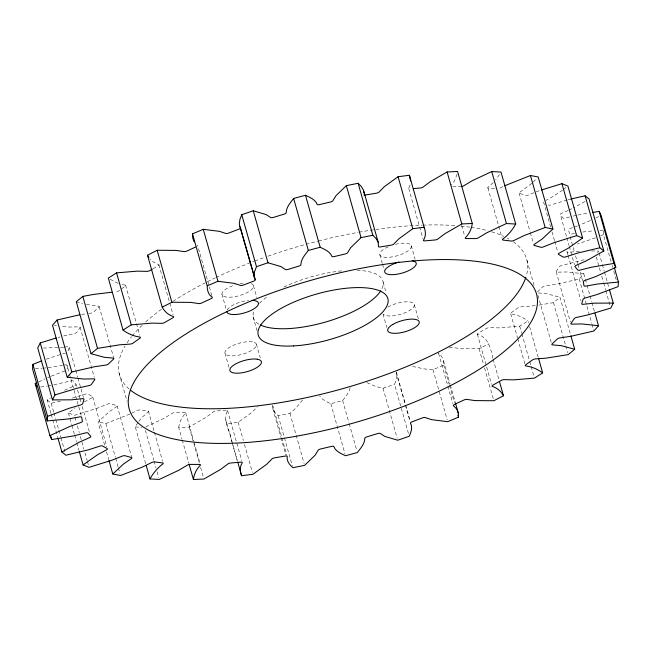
<?xml version="1.0" encoding="UTF-8"?>
<svg xmlns="http://www.w3.org/2000/svg" width="651" height="651" viewBox="0 0 651 651"><rect width="100%" height="100%" fill="white"/><g stroke="black" fill="none" stroke-linecap="round" stroke-linejoin="round"><path stroke-width="0.49" stroke-dasharray="3.25 2.44" d="M231.919 441.883C231.056 431.89 221.69 420.904 227.411 411.001A2.58 0.903 -15.8 0 0 225.97 410.146L216.026 411.017A2.58 0.903 -15.8 0 0 212.731 412.295L206.196 417.234L189.189 427.056L178.716 427.528L181.979 439.083M611.045 261.588L603.42 234.629L603.672 230.999M178.716 427.528C179.334 422.296 181.653 417.275 185.389 413.523A2.58 0.903 -15.8 0 0 184.567 412.441L175.558 412.425A2.58 0.903 -15.8 0 0 172.092 413.499L164.036 418.308L145.49 427.056M457.043 174.216L454.618 180.677L451.395 184.957M350.092 387.801L349.213 390.787L346.568 395.523L342.654 400.56L330.814 403.758L325.524 401.211L321.488 398.274L319.665 396.02M64.547 347.113L67.167 346.755A2.58 0.903 -15.8 0 1 69.258 347.308L67.964 351.654A2.58 0.903 -15.8 0 1 67.525 352.215M567.851 254.598L567.037 251.709L567.55 249.968M410.179 184.982L408.877 188.017A2.58 0.903 -15.8 0 0 410.317 188.871M408.421 433.403L394.522 384.31L396.378 379.574L396.98 375.22L396.492 372.559L405.483 404.328M597.708 252.759L598.538 251.099L591.059 250.912M145.637 463.536L135.286 426.958L138.272 422.035M499.512 174.525L495.704 179.798M302.601 400.031L295.79 408.201L289.955 413.377L278.172 415.737L274.852 412.392L272.802 408.763L272.33 406.094M138.858 421.335L142.325 417.112L147.891 412.164A2.58 0.903 -15.8 0 0 147.712 410.887L139.941 409.984A2.58 0.903 -15.8 0 0 136.417 410.83L130.778 413.637M537.457 291.9L542.527 287.075A2.58 0.903 -15.8 0 1 545.863 285.83L556.54 284.243L579.203 279.01L583.784 273.762L567.281 271.963L557.834 272.142A2.58 0.903 -15.8 0 1 556.304 271.321L559.534 266.658A2.58 0.903 -15.8 0 1 562.602 265.258L586.632 259.106M104.624 445.138L98.089 422.035L108.969 411.88L116.187 406.973A2.58 0.903 -15.8 0 0 116.659 405.54L110.393 403.775A2.58 0.903 -15.8 0 0 106.943 404.369L96.714 408.421L74.352 415.346L68.379 412.946L75.191 407.778M533.218 182.109L536.953 178.26M493.271 182.565L488.405 186.853A2.58 0.903 -15.8 0 0 488.584 188.131L495.378 188.928M531.745 183.37L520.108 192.045A2.58 0.903 -15.8 0 0 519.636 193.477L525.894 195.243A2.58 0.903 -15.8 0 0 529.353 194.649L535.22 192.257M539.183 305.091L553.472 302.634L559.99 297.295L570.618 334.842M562.61 190.084L553.562 196.195L545.684 200.524M563.367 189.514L566.394 187.219M225.653 419.74L226.89 423.744L238.209 422.304L252.165 412.156L256.958 407.241A2.58 0.903 -15.8 0 1 257.584 406.663M492.864 358.237C490.919 349.034 488.38 337.356 477.891 334.533A2.58 0.903 -15.8 0 1 478.257 333.125L486.427 328.47A2.58 0.903 -15.8 0 1 489.943 327.665L498.91 327.876L519.726 326.151L527.961 320.91L528.506 322.839M50.998 413.475L47.181 399.999L50.542 397.989M584.907 201.533L573.564 207.832M153.131 268.684L158.03 265.893A2.58 0.903 -15.8 0 0 158.396 264.485L153.359 262.027L149.885 258.878M84.337 401.903L91.36 398.119A2.58 0.903 -15.8 0 0 92.466 396.589L87.926 394.026A2.58 0.903 -15.8 0 0 84.654 394.335L70.113 398.77M502.767 186.658L499.87 188.188A2.58 0.903 -15.8 0 1 498.747 188.7M449.239 348.041A2.58 0.903 -15.8 0 1 452.673 347.496L460.306 348.61L479.12 348.757L488.779 343.793M38.743 381.909L44.911 378.906M595.787 217.971L599.319 216.254M129.858 414.06L105.844 423.516L98.089 422.035M64.514 390.242L74.255 385.905A2.58 0.903 -15.8 0 0 75.955 384.326L73.294 381.047A2.58 0.903 -15.8 0 0 70.316 381.071L51.909 385.229M568.111 210.476L562.033 213.113A2.58 0.903 -15.8 0 0 560.332 214.692L566.598 236.834M569.031 210.053L571.773 208.776M47.645 377.726L50.379 376.538M51.291 376.148L65.458 370.753M590.465 220.502L578.739 225.441M412.571 366.456L424.403 368.938L433.029 369.695L443.795 365.17C443.925 360.971 442.672 356.235 438.92 353.884A2.58 0.903 -15.8 0 1 438.986 352.932M595.413 237.818L577.396 244.068M600.751 235.695L603.42 234.629M536.09 191.923L539.581 190.597M574.369 227.093L577.86 225.775M46.245 359.189L61.642 354.111M366.944 382.65L375.952 386.556L383.024 388.24L394.522 384.31M572.603 227.679L570.829 228.265A2.58 0.903 -15.8 0 0 568.592 229.844L569.837 235.646M58.045 337.487L59.9 336.966M569.584 216.938L565.971 217.947A2.58 0.903 -15.8 0 1 563.001 217.971L560.332 214.692M62.545 353.875L65.263 353.167M567.111 200.012L551.633 204.691A2.58 0.903 -15.8 0 1 548.37 204.992M568.038 199.767L570.837 199.043M573.295 216.067L576.998 215.196M63.611 335.965L73.685 333.76A2.58 0.903 -15.8 0 0 76.753 332.36L79.992 327.697A2.58 0.903 -15.8 0 0 78.454 326.875L69.014 327.054L60.462 326.436M47.181 399.999L51.169 403.229L60.746 401.122M574.581 233.424L571.871 233.994A2.58 0.903 -15.8 0 1 569.291 233.717M62.618 365.406L46.823 367.766M577.917 215.017L588.073 213.089M48.223 385.929L50.99 385.4M81.562 314.482L86.998 313.587M40.793 387.028L47.295 386.067M535.268 305.628L521.361 306.873A2.58 0.903 -15.8 0 0 517.879 307.915L511.149 312.74A2.58 0.903 -15.8 0 0 511.426 313.994C517.415 314.832 523.119 317.306 527.961 320.91M88.715 313.383L90.432 313.188A2.58 0.903 -15.8 0 0 93.768 311.943L98.83 307.117A2.58 0.903 -15.8 0 0 97.91 306.06L84.361 304.188M582.726 232.033L593.313 230.804M42.974 368.214L45.863 367.88M579.455 251.18L569.12 252.262A2.58 0.903 -15.8 0 1 567.037 251.709M63.676 347.235L43.365 348.057M599.945 230.348L603.737 230.088M35.39 368.735L42.03 368.279M452.722 186.585L460.729 186.601M538.377 292.958L546.62 293.691L559.99 297.295M135.286 426.958L141.78 427.308M54.489 325.549L56.482 325.85M122.421 284.617L124.862 285.024A2.58 0.903 -15.8 0 1 125.147 286.277L118.417 291.103A2.58 0.903 -15.8 0 1 114.926 292.144M76.297 301.722L82.587 303.805M118.108 283.405L109.799 279.084M612.135 265.437L612.681 267.366M613.771 271.215L616.489 280.841M599.083 253.027L602.077 263.614M602.354 264.575L604.258 271.312M604.535 272.281L609.165 288.645M596.316 257.039L600.67 272.444M601.76 276.293L603.396 282.07M603.664 283.03L605.576 289.768M605.845 290.737L610.207 306.133M583.784 273.762L586.787 284.349M587.056 285.309L589.782 294.936M590.05 295.904L591.686 301.673M591.962 302.642L594.412 311.3M570.113 236.606L574.467 252.01M575.557 255.859L577.738 263.557M578.015 264.518L579.097 268.375M580.187 272.224L582.645 280.882M579.203 279.01L591.726 323.287M592.003 324.247L593.639 330.024M566.866 237.794L569.047 245.492M569.324 246.46L574.499 264.745M568.128 255.558L580.928 300.803M543.561 202.022L550.648 227.044M552.007 231.862L554.457 240.528M554.733 241.488L557.728 252.075M556.206 271.833L570.374 321.887M553.472 302.634L565.459 344.989M565.727 345.95L567.631 352.687M519.148 193.144L530.044 231.65M530.313 232.61L533.307 243.205M537.946 295.342L551.291 342.507M526.952 260.319L534.04 285.35M529.588 326.688L538.312 357.489M487.884 187.895L498.503 225.441M498.78 226.402L502.043 237.949M519.726 326.151L521.63 332.889M521.907 333.849L529.532 360.8M529.8 361.769L530.89 365.618M531.167 366.578L534.162 377.165M510.693 313.774L517.504 337.836M517.781 338.797L524.861 363.828M461.705 225.515L464.7 236.101M493.141 359.197L499.13 380.371M477.37 334.215L491.529 384.277M479.12 348.757L483.473 364.161M484.564 368.01L493.556 399.779M408.747 188.53L419.374 226.076M419.643 227.036L422.914 238.591M411.269 245.72L415.086 259.196M443.526 360.906L450.061 384.009M450.337 384.969L455.513 403.262M443.795 365.17L449.239 384.424M449.515 385.384L454.414 402.717M438.619 353.485L447.611 385.254M447.88 386.214L452.787 403.539M433.029 369.695L447.188 419.749M414.345 304.725L418.43 319.161M379.85 254.777L382.3 263.443M382.568 264.404L384.204 270.181M383.17 282.314L386.165 292.901M383.032 314.034L386.84 327.518M405.752 405.288L410.114 420.692M396.101 372.348L405.093 404.108M405.361 405.077L409.992 421.441M383.024 388.24L397.191 438.294M342.654 400.56L348.92 422.702M349.196 423.663L356.821 450.622M330.814 403.758L344.973 453.82M289.955 413.377L304.123 463.431M253.532 285.944L256.803 297.491M253.117 316.703L257.202 331.147M278.172 415.737L284.161 436.911M284.438 437.871L292.332 465.79M256.445 344.241L260.254 357.716M272.688 405.182L281.68 436.951M281.948 437.911L286.855 455.244M272.802 408.763L280.703 436.675M280.972 437.635L285.879 454.968M221.95 294.293L226.304 309.697M211.835 295.587L197.668 245.533A2.58 0.903 -15.8 0 0 197.375 245.134M225.018 353.298L229.103 367.742M238.209 422.304L243.384 440.597M244.475 444.446L252.376 472.366M227.541 410.488L241.708 460.542M226.89 423.744L237.509 461.29M232.195 442.843L237.371 461.136M158.925 264.802L173.085 314.856M185.755 412.97L193.656 440.89M193.925 441.85L199.922 463.024M189.189 427.056L199.271 462.674M200.63 467.491L203.625 478.078M182.256 440.043L188.79 463.146M125.594 285.244L136.222 322.79M136.49 323.75L139.762 335.306M148.412 411.123L154.132 431.336M154.401 432.297L162.571 461.177M145.376 430.352L153.823 460.192M154.092 461.16L156.004 467.898M157.094 471.747L158.722 477.525M119.141 373.357L127.043 401.268M99.164 306.564L113.599 357.586M117.147 405.874L131.583 456.888M80.081 327.184L94.249 377.246M105.844 423.516L115.373 457.205M115.65 458.174L118.1 466.832M118.376 467.8L120.004 473.57M92.727 396.996L106.894 447.058M106.536 451.884L108.709 459.582M69.258 347.308L75.516 369.451M75.793 370.411L77.697 377.149M77.974 378.117L83.418 397.37M75.955 384.326L76.501 386.255M77.591 390.104L79.772 397.802M80.04 398.762L81.131 402.619M82.221 406.468L89.578 432.459M64.425 365.024A2.58 0.903 -15.8 0 1 66.996 365.301L69.177 372.999M69.445 373.967L81.163 415.354M74.898 417.267L76.265 422.084M77.355 425.933L79.259 432.671M80.35 436.52L83.889 449.035M84.98 452.884L87.161 460.591M87.429 461.551L88.52 465.4M68.379 412.946L71.651 424.501M71.927 425.461L74.377 434.127M74.645 435.088L76.558 441.826M76.826 442.794L79.007 450.492M51.169 403.229L53.618 411.888M53.895 412.856L55.53 418.626M55.799 419.594L58.525 429.221M58.793 430.181L60.706 436.919M60.974 437.879L65.336 453.283M51.266 414.435L57.809 437.537M66.996 365.301L67.696 369.174A2.58 0.903 -15.8 0 1 66.662 370.281M251.196 283.69A16.348 5.753 -15.8 0 1 249.797 291.005L248.422 291.884A16.348 5.753 -15.8 0 1 223.488 296.197A16.348 5.753 -15.8 0 1 235.296 284.837M239.918 283.69A16.348 5.753 -15.8 0 1 245.533 283.03M395.426 244.328A16.348 5.753 -15.8 0 1 410.423 248.625A16.348 5.753 -15.8 0 1 385.327 257.3L383.895 257.129A16.348 5.753 -15.8 0 1 389.005 246.444M387.874 307.134A16.348 5.753 -15.8 0 1 411.644 302.349A16.348 5.753 -15.8 0 1 405.402 312.578A16.348 5.753 -15.8 0 1 383.455 314.376M357.065 270.311A67.33 23.688 -15.8 0 1 381.942 288.735M258.895 324.214A67.33 23.688 -15.8 0 1 254.346 310.283M259.586 303.179A67.33 23.688 -15.8 0 1 267.756 296.368M283.95 287.058A67.33 23.688 -15.8 0 1 342.865 270.775M227.15 310.063A16.348 5.753 -15.8 0 1 248.649 300.469M513.289 241.773A211.616 74.458 -15.8 0 1 526.163 276.317M129.061 388.964A211.616 74.458 -15.8 0 1 125.008 346.08M127.14 342.695A211.616 74.458 -15.8 0 1 131.543 336.722M132.153 335.973A211.616 74.458 -15.8 0 1 142.748 324.686M145.694 321.976A211.616 74.458 -15.8 0 1 161.822 309.005M173.02 301.307A211.616 74.458 -15.8 0 1 215.188 277.887M216.099 277.448A211.616 74.458 -15.8 0 1 253.849 261.368M254.777 261.01A211.616 74.458 -15.8 0 1 265.136 257.202M267.984 256.201A211.616 74.458 -15.8 0 1 317.769 241.163M318.721 240.919A211.616 74.458 -15.8 0 1 358.107 232.366M359.083 232.195A211.616 74.458 -15.8 0 1 421.929 225.148M422.947 225.116A211.616 74.458 -15.8 0 1 455.098 225.596M460.998 226.1A211.616 74.458 -15.8 0 1 470.217 227.207M471.21 227.354A211.616 74.458 -15.8 0 1 487.941 230.755M491.668 231.813A211.616 74.458 -15.8 0 1 503.801 236.37M507.259 238.087A211.616 74.458 -15.8 0 1 509.082 239.096M252.393 341.889L250.96 341.718A16.348 5.753 -15.8 0 0 225.311 351.247A16.348 5.753 -15.8 0 0 244.792 353.526A16.348 5.753 -15.8 0 0 252.393 341.889"/><path stroke-width="0.98" d="M410.635 180.962L409.406 175.274L398.078 176.714L384.123 186.861L379.33 191.776A2.58 0.903 -15.8 0 1 376.311 193.201L365.772 194.934A2.58 0.903 -15.8 0 1 363.876 194.795M41.77 360.849L32.875 364.389L32.55 368.93L47.263 420.912L68.274 418.967L79.129 417.006A2.58 0.903 -15.8 0 1 81.709 417.283L82.408 421.156A2.58 0.903 -15.8 0 1 80.171 422.735L69.641 426.551L49.924 435.609L51.779 439.563L74.002 435.804L85.029 433.053A2.58 0.903 -15.8 0 1 87.999 433.029L90.668 436.308A2.58 0.903 -15.8 0 1 88.967 437.887L79.227 442.224L61.894 451.981L58.077 438.505M47.263 420.912L47.58 416.371L32.875 364.389M614.365 267.634L618.45 282.07L618.125 286.611L596.682 294.651L585.737 297.832A2.58 0.903 -15.8 0 0 583.036 299.346L581.742 303.691A2.58 0.903 -15.8 0 0 583.833 304.245L594.16 303.163L613.25 303.081L609.434 289.605M455.513 403.262L458.231 412.889L458.499 417.153L447.733 421.677L431.572 419.659L425.534 417.673A2.58 0.903 -15.8 0 0 422.304 417.934L412.148 421.791A2.58 0.903 -15.8 0 0 410.537 423.362C412.962 427.398 410.879 432.362 409.235 436.292L397.737 440.222L384.774 436.398L380.526 433.615A2.58 0.903 -15.8 0 0 377.613 433.582L366.961 436.837A2.58 0.903 -15.8 0 0 364.804 438.416C364.698 443.941 360.508 448.36 357.366 452.543L345.518 455.741C341.222 453.609 335.786 451.566 333.898 446.757A2.58 0.903 -15.8 0 0 331.392 446.44L320.618 448.978A2.58 0.903 -15.8 0 0 317.989 450.5L315.1 455.22L304.66 465.351L292.877 467.711C289.817 464.944 286.383 461.12 287.229 456.66A2.58 0.903 -15.8 0 0 285.228 456.066L274.689 457.799A2.58 0.903 -15.8 0 0 271.67 459.224L266.877 464.139L252.922 474.286L241.594 475.726C239.885 471.682 239.674 466.775 242.123 462.983A2.58 0.903 -15.8 0 0 240.683 462.129L230.739 462.999A2.58 0.903 -15.8 0 0 227.443 464.277L220.901 469.216L203.901 479.038L193.42 479.51C194.047 474.278 196.366 469.257 200.101 465.506A2.58 0.903 -15.8 0 0 199.279 464.423L190.271 464.399A2.58 0.903 -15.8 0 0 186.796 465.481L178.74 470.291L159.267 479.445L149.999 478.933L146.182 465.457M413.304 188.611L420.261 188.001A2.58 0.903 -15.8 0 0 423.557 186.723L430.099 181.784L447.099 171.962L457.58 171.49L472.284 223.472C471.666 228.704 469.347 233.725 465.611 237.477A2.58 0.903 -15.8 0 0 466.433 238.559L475.442 238.575A2.58 0.903 -15.8 0 0 478.908 237.501L486.964 232.692L506.437 223.537L515.714 224.042L501.001 172.067L491.733 171.555L472.26 180.709L464.204 185.519A2.58 0.903 -15.8 0 1 461.941 186.463M472.284 223.472L461.811 223.944L444.804 233.766L438.269 238.705A2.58 0.903 -15.8 0 1 434.974 239.983L425.03 240.854A2.58 0.903 -15.8 0 1 423.589 239.999C426.039 236.207 425.819 231.3 424.11 227.256L412.791 228.696L398.835 238.844L394.042 243.759A2.58 0.903 -15.8 0 1 391.023 245.183L380.477 246.916A2.58 0.903 -15.8 0 1 378.475 246.322L378.198 242.237L363.486 190.255L361.435 186.625L358.123 183.289L346.34 185.649L335.9 195.78L333.011 200.5A2.58 0.903 -15.8 0 1 330.382 202.022L319.608 204.56A2.58 0.903 -15.8 0 1 317.102 204.243C315.214 199.434 309.778 197.391 305.482 195.259L293.634 198.457C290.492 202.64 286.302 207.059 286.196 212.584A2.58 0.903 -15.8 0 1 284.039 214.163L273.387 217.418A2.58 0.903 -15.8 0 1 270.474 217.385L266.226 214.602L253.263 210.778L241.765 214.708L239.91 219.444L239.308 223.798L239.796 226.458L255.168 279.621A2.58 0.903 -15.8 0 1 253.565 281.191L243.409 285.048A2.58 0.903 -15.8 0 1 240.178 285.309L234.132 283.323L217.971 281.305L207.205 285.83C207.075 290.029 208.328 294.765 212.08 297.116A2.58 0.903 -15.8 0 1 211.079 298.638L201.761 302.959A2.58 0.903 -15.8 0 1 198.327 303.504L190.694 302.389L171.88 302.243L162.221 307.207C164.516 311.528 168.406 315.003 173.109 316.467A2.58 0.903 -15.8 0 1 172.743 317.875L164.573 322.53A2.58 0.903 -15.8 0 1 161.057 323.335L152.09 323.124L131.274 324.849L123.039 330.09L108.335 278.107L116.562 272.867L137.385 271.142L146.345 271.353A2.58 0.903 -15.8 0 0 149.868 270.547L152.318 269.156M241.765 214.708L256.478 266.69L254.622 271.426L254.02 275.78L254.508 278.441M56.181 338.007L40.248 342.939L37.75 347.919L52.462 399.901L71.545 399.82L81.88 398.738A2.58 0.903 -15.8 0 1 83.963 399.291L82.677 403.636A2.58 0.903 -15.8 0 1 79.975 405.15L69.03 408.323L47.58 416.371M52.462 399.901L54.961 394.921L40.248 342.939M613.25 303.081L610.752 308.061L588.317 314.815L577.315 317.24A2.58 0.903 -15.8 0 0 574.247 318.64L571.008 323.303A2.58 0.903 -15.8 0 0 572.546 324.125L581.986 323.946L598.497 325.744L594.957 313.229M149.999 478.933C153.123 473.212 157.371 468.077 162.595 464.147A2.58 0.903 -15.8 0 0 162.416 462.869L154.653 461.958A2.58 0.903 -15.8 0 0 151.13 462.812L141.828 467.32L120.549 475.499L112.794 474.018L108.986 460.542M515.714 224.042C512.581 229.77 508.341 234.905 503.109 238.836A2.58 0.903 -15.8 0 0 503.288 240.113L511.059 241.016A2.58 0.903 -15.8 0 0 514.583 240.17L523.884 235.662L545.156 227.484L552.911 228.965L538.206 176.982L530.451 175.501L504.598 185.804M378.198 242.237L376.148 238.608L372.828 235.263L361.045 237.623L350.612 247.762L347.724 252.474A2.58 0.903 -15.8 0 1 345.095 254.004L334.313 256.543A2.58 0.903 -15.8 0 1 331.815 256.217C329.919 251.408 324.483 249.374 320.186 247.242L308.346 250.44C305.205 254.622 301.014 259.033 300.9 264.566A2.58 0.903 -15.8 0 1 298.744 266.145L288.1 269.4A2.58 0.903 -15.8 0 1 285.187 269.368L280.939 266.584L267.976 262.76L256.478 266.69M79.756 314.775L57.093 320.015L52.503 325.256L67.216 377.238L83.719 379.037L93.166 378.858A2.58 0.903 -15.8 0 1 94.696 379.679L91.466 384.342A2.58 0.903 -15.8 0 1 88.398 385.742L77.396 388.167L54.961 394.921M67.216 377.238L71.797 371.99L94.46 366.757L105.136 365.17A2.58 0.903 -15.8 0 0 108.473 363.925L113.543 359.1A2.58 0.903 -15.8 0 0 112.623 358.042L104.38 357.309L91.01 353.705L76.297 301.722L82.823 296.384L94.175 294.333L111.769 292.25M598.497 325.744L593.907 330.985L571.244 336.225L560.568 337.812A2.58 0.903 -15.8 0 0 557.232 339.057L552.17 343.883A2.58 0.903 -15.8 0 0 553.09 344.94L561.325 345.673L574.703 349.278L568.177 354.616L546.067 358.156L536.074 358.856A2.58 0.903 -15.8 0 0 532.583 359.897L525.853 364.723A2.58 0.903 -15.8 0 0 526.138 365.976C532.127 366.814 537.824 369.288 542.665 372.893L534.438 378.133L513.615 379.858L504.655 379.647A2.58 0.903 -15.8 0 0 501.132 380.453L492.97 385.107A2.58 0.903 -15.8 0 0 492.604 386.515C497.299 387.98 501.197 391.454 503.492 395.775L493.824 400.739L475.018 400.593L467.385 399.478A2.58 0.903 -15.8 0 0 463.951 400.015L454.634 404.344A2.58 0.903 -15.8 0 0 453.625 405.866L456.774 409.064L458.231 412.889M112.794 474.018L123.674 463.862L130.892 458.955A2.58 0.903 -15.8 0 0 131.364 457.523L125.106 455.757A2.58 0.903 -15.8 0 0 121.647 456.351L111.419 460.403L89.065 467.328L83.092 464.928L79.276 451.452M552.911 228.965L542.031 239.12L534.813 244.027A2.58 0.903 -15.8 0 0 534.341 245.46L540.607 247.225A2.58 0.903 -15.8 0 0 544.057 246.631L554.286 242.579L576.648 235.654L582.621 238.054L568.266 248.177L559.64 252.881A2.58 0.903 -15.8 0 0 558.534 254.411L563.074 256.974A2.58 0.903 -15.8 0 0 566.346 256.665L577.16 253.198L599.831 247.771L603.819 251.001L586.486 260.758L576.745 265.095A2.58 0.903 -15.8 0 0 575.045 266.674L577.706 269.953A2.58 0.903 -15.8 0 0 580.684 269.929L591.702 267.17L613.926 263.419L615.789 267.374L596.064 276.431L585.542 280.247A2.58 0.903 -15.8 0 0 583.304 281.826L584.004 285.699A2.58 0.903 -15.8 0 0 586.575 285.976L597.439 284.015L618.45 282.07M91.01 353.705L97.528 348.366L119.646 344.827L129.639 344.127A2.58 0.903 -15.8 0 0 133.121 343.085L139.851 338.26A2.58 0.903 -15.8 0 0 139.574 337.006C133.585 336.168 127.881 333.694 123.039 330.09M83.092 464.928L97.438 454.805L106.064 450.101A2.58 0.903 -15.8 0 0 107.171 448.572L102.63 446.008A2.58 0.903 -15.8 0 0 99.367 446.309L88.552 449.784L65.881 455.212L61.894 451.981M162.221 307.207L147.508 255.225L157.176 250.261L175.982 250.407L183.615 251.522A2.58 0.903 -15.8 0 0 187.049 250.985L195.52 247.046M49.924 435.609L35.211 383.626L36.977 382.764M194.226 241.936L192.769 238.111L192.501 233.847L203.267 229.323L219.428 231.341L225.466 233.327A2.58 0.903 -15.8 0 0 228.696 233.066L238.852 229.209A2.58 0.903 -15.8 0 0 240.463 227.638L239.796 226.458M541.396 189.994L561.935 183.672L567.908 186.072L582.621 238.054M570.837 199.043L585.119 195.788L589.106 199.019L603.819 251.001M592.711 212.405L599.221 211.437L601.076 215.391L615.789 267.374M147.508 255.225L148.941 257.414M35.211 383.626L36.7 386.784M599.221 211.437L613.926 263.419M585.119 195.788L599.831 247.771M561.935 183.672L576.648 235.654M530.451 175.501L545.156 227.484M570.886 335.802L574.703 349.278M491.733 171.555L506.437 223.537M538.58 358.457L542.665 372.893M447.099 171.962L461.811 223.944M499.407 381.34L503.492 395.775M409.406 175.274L424.11 227.256M398.078 176.714L412.791 228.696M457.954 415.224L458.499 417.153M358.123 183.289L372.828 235.263M346.34 185.649L361.045 237.623M305.482 195.259L320.186 247.242M293.634 198.457L308.346 250.44M253.263 210.778L267.976 262.76M240.732 228.599L242.367 234.376M242.913 236.305L252.173 269.034M252.718 270.954L255.168 279.621M203.267 229.323L217.971 281.305M192.501 233.847L207.205 285.83M237.786 462.251L241.594 475.726M157.176 250.261L171.88 302.243M189.067 464.114L193.42 479.51M116.562 272.867L131.274 324.849M82.823 296.384L97.528 348.366M57.093 320.015L71.797 371.99M50.965 436.675L51.779 439.563M363.486 190.255L363.958 192.924M380.786 290.818A67.33 23.688 -15.8 0 1 324.686 322.278A67.33 23.688 -15.8 0 1 260.327 324.963M252.1 300.355A16.348 5.753 -15.8 0 1 254.704 308.338L253.32 309.209A16.348 5.753 -15.8 0 1 236.638 314.425A16.348 5.753 -15.8 0 1 226.849 311.626M412.124 260.693A16.348 5.753 -15.8 0 1 411.855 268.904A16.348 5.753 -15.8 0 1 390.234 274.624L388.802 274.453A16.348 5.753 -15.8 0 1 385.384 269.49A16.348 5.753 -15.8 0 1 397.045 262.605M397.696 262.394A16.348 5.753 -15.8 0 1 399.006 262.011M525.862 277.261A211.616 74.458 -15.8 0 1 344.761 388.069A211.616 74.458 -15.8 0 1 130.534 390.193M392.773 324.458L391.397 325.337A16.348 5.753 -15.8 0 0 399.974 332.881A16.348 5.753 -15.8 0 0 418.731 320.943A16.348 5.753 -15.8 0 0 392.773 324.458M257.291 359.214L255.867 359.051A16.348 5.753 -15.8 0 0 230.21 368.572A16.348 5.753 -15.8 0 0 249.699 370.85A16.348 5.753 -15.8 0 0 257.291 359.214M245.769 442.55A211.616 74.458 -15.8 0 0 536.758 294.968A211.616 74.458 -15.8 0 0 216.034 316.956A211.616 74.458 -15.8 0 0 245.769 442.55M293.373 345.925A67.33 23.688 -15.8 0 0 388.077 299.639A67.33 23.688 -15.8 0 0 287.693 304.945A67.33 23.688 -15.8 0 0 293.373 345.925"/></g></svg>
